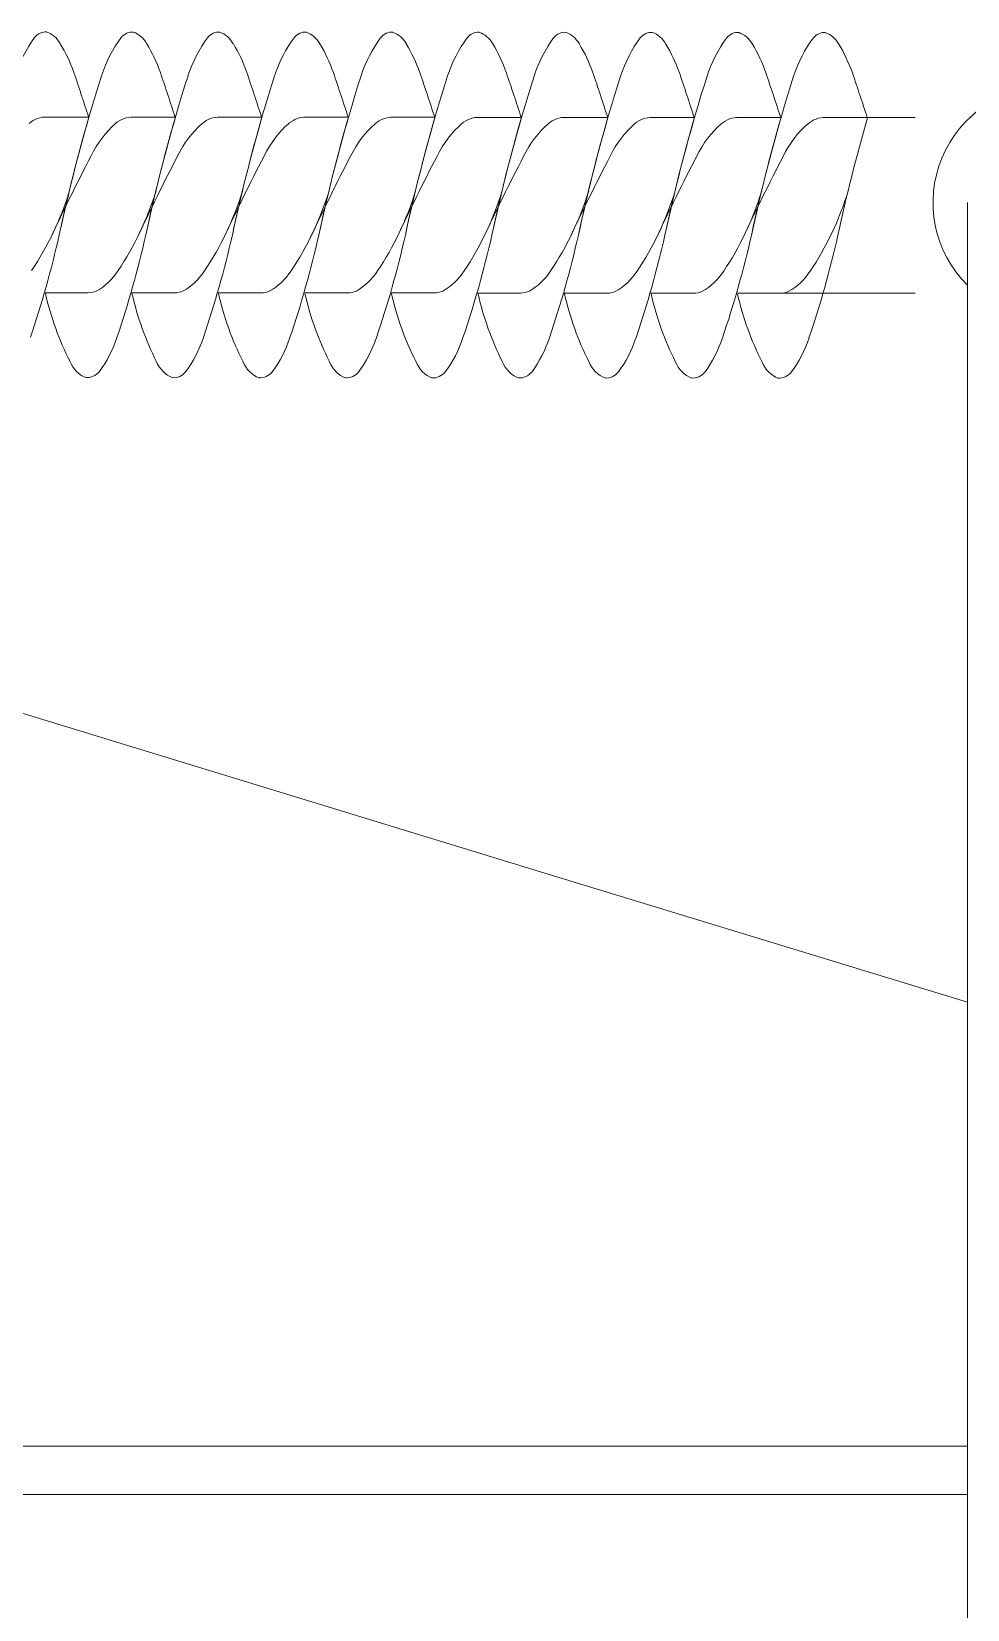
# Model space of a CAD drawing. Extents: x -2884 to -859, y 3232 to 5149.
# Drawn here: x -1698.7 to -1679.34, y 4913.5 to 4946.16 of the extents above; entities that cross this region are included whole.
import ezdxf

# ---------------------------------------------------------------- set-up
doc = ezdxf.new("R2010")
doc.units = 0
doc.header["$MEASUREMENT"] = 0
for name, color, linetype, lineweight in [('Compressori e classific', 231, 'CONTINUOUS', 15), ('Ringhiera in primo piano', 96, 'CONTINUOUS', 15), ('Tubazioni', 130, 'CONTINUOUS', 15)]:
    doc.layers.add(name, color=color, linetype=linetype, lineweight=lineweight)

msp = doc.modelspace()

# ---------------------------------------------------------------- linework, layer by layer
at = {"layer": 'Compressori e classific'}
for p, q in [((-1697.521, 4944.391), (-1698.423, 4944.392)), ((-1695.731, 4944.39), (-1696.634, 4944.39)), ((-1693.942, 4944.388), (-1694.844, 4944.389)), ((-1692.153, 4944.387), (-1693.055, 4944.388)), ((-1690.363, 4944.386), (-1691.266, 4944.387)), ((-1688.574, 4944.385), (-1689.477, 4944.385)), ((-1686.785, 4944.383), (-1687.687, 4944.384)), ((-1684.995, 4944.382), (-1685.898, 4944.383)), ((-1683.206, 4944.381), (-1684.109, 4944.382)), ((-1680.422, 4944.379), (-1682.319, 4944.38)), ((-1697.531, 4940.755), (-1698.418, 4940.756)), ((-1695.742, 4940.754), (-1696.628, 4940.754)), ((-1693.952, 4940.753), (-1694.839, 4940.753)), ((-1692.163, 4940.751), (-1693.05, 4940.752)), ((-1690.374, 4940.75), (-1691.26, 4940.751)), ((-1688.584, 4940.749), (-1689.471, 4940.749)), ((-1686.795, 4940.748), (-1687.682, 4940.748)), ((-1685.006, 4940.746), (-1685.893, 4940.747)), ((-1680.425, 4940.743), (-1684.103, 4940.746)), ((-1716.495, 4937.43), (-1688.083, 4928.744)), ((-1688.083, 4928.744), (-1679.344, 4926.072))]:
    msp.add_line(p, q, dxfattribs=at)
for centre, major_axis, start_param, end_param in [((-1697.188, 4944.138), (0.002, 2.712), 0.795567, 1.149492), ((-1698.41, 4945.694), (0, 0.46), -0.069494, 0.728399), ((-1698.496, 4945.509), (0, 0.657), -0.913257, -0.232513), ((-1699.879, 4944.012), (0.002, 3.031), -1.125882, -0.893509), ((-1695.399, 4944.137), (0.002, 2.712), 0.795567, 1.149492), ((-1696.621, 4945.692), (0, 0.46), -0.069494, 0.728399), ((-1696.707, 4945.508), (0, 0.657), -0.913257, -0.232513), ((-1698.09, 4944.011), (0.002, 3.031), -1.125882, -0.893509), ((-1693.61, 4944.135), (0.002, 2.712), 0.795567, 1.149492), ((-1694.832, 4945.691), (0, 0.46), -0.069494, 0.728399), ((-1694.918, 4945.507), (0, 0.657), -0.913257, -0.232513), ((-1696.3, 4944.01), (0.002, 3.031), -1.125882, -0.893509), ((-1691.82, 4944.134), (0.002, 2.712), 0.795567, 1.149492), ((-1693.042, 4945.69), (0, 0.46), -0.069494, 0.728399), ((-1693.128, 4945.506), (0, 0.657), -0.913257, -0.232513), ((-1694.511, 4944.009), (0.002, 3.031), -1.125882, -0.893509), ((-1690.031, 4944.133), (0.002, 2.712), 0.795567, 1.149492), ((-1691.253, 4945.689), (0, 0.46), -0.069494, 0.728399), ((-1691.339, 4945.504), (0, 0.657), -0.913257, -0.232513), ((-1692.722, 4944.007), (0.002, 3.031), -1.125882, -0.893509), ((-1688.242, 4944.132), (0.002, 2.712), 0.795567, 1.149492), ((-1689.464, 4945.687), (0, 0.46), -0.069494, 0.728399), ((-1689.55, 4945.503), (0, 0.657), -0.913257, -0.232513), ((-1690.932, 4944.006), (0.002, 3.031), -1.125882, -0.893509), ((-1686.452, 4944.13), (0.002, 2.712), 0.795567, 1.149492), ((-1687.674, 4945.686), (0, 0.46), -0.069494, 0.728399), ((-1687.76, 4945.502), (0, 0.657), -0.913257, -0.232513), ((-1684.663, 4944.129), (0.002, 2.712), 0.795567, 1.149492), ((-1685.885, 4945.685), (0, 0.46), -0.069494, 0.728399), ((-1685.971, 4945.501), (0, 0.657), -0.913257, -0.232513), ((-1682.874, 4944.128), (0.002, 2.712), 0.795567, 1.149492), ((-1684.096, 4945.684), (0, 0.46), -0.069494, 0.728399), ((-1684.182, 4945.499), (0, 0.657), -0.913257, -0.232513), ((-1681.084, 4944.127), (0.002, 2.712), 0.795567, 1.149492), ((-1682.306, 4945.682), (0, 0.46), -0.069494, 0.728399), ((-1682.392, 4945.498), (0, 0.657), -0.913257, -0.232513), ((-1689.143, 4944.005), (0.002, 3.031), -1.125882, -0.893509), ((-1687.354, 4944.004), (0.002, 3.031), -1.125882, -0.893509), ((-1685.564, 4944.002), (0.002, 3.031), -1.125882, -0.893509), ((-1683.775, 4944.001), (0.002, 3.031), -1.125882, -0.893509), ((-1743.8, 4917.71), (0.047, 67.218), -7.44528, -7.430249), ((-1742.011, 4917.709), (0.047, 67.218), -7.44528, -7.430249), ((-1740.222, 4917.707), (0.047, 67.218), -7.44528, -7.430249), ((-1738.432, 4917.706), (0.047, 67.218), -7.44528, -7.430249), ((-1736.643, 4917.705), (0.047, 67.218), -7.44528, -7.430249), ((-1734.854, 4917.703), (0.047, 67.218), -7.44528, -7.430249), ((-1733.064, 4917.702), (0.047, 67.218), -7.44528, -7.430249), ((-1731.275, 4917.701), (0.047, 67.218), -7.44528, -7.430249), ((-1729.486, 4917.7), (0.047, 67.218), -7.44528, -7.430249), ((-1727.696, 4917.698), (0.047, 67.218), -7.44528, -7.430249), ((-1677.581, 4934.144), (0.02, 28.488), 1.170957, 1.293676), ((-1675.792, 4934.142), (0.02, 28.488), 1.170957, 1.293676), ((-1674.002, 4934.141), (0.02, 28.488), 1.170957, 1.293676), ((-1672.213, 4934.14), (0.02, 28.488), 1.170957, 1.293676), ((-1670.424, 4934.139), (0.02, 28.488), 1.170957, 1.293676), ((-1668.634, 4934.137), (0.02, 28.488), 1.170957, 1.293676), ((-1666.845, 4934.136), (0.02, 28.488), 1.170957, 1.293676), ((-1665.056, 4934.135), (0.02, 28.488), 1.170957, 1.293676), ((-1663.266, 4934.134), (0.02, 28.488), 1.170957, 1.293676), ((-1698.409, 4943.541), (0.001, 0.851), -0.03344, 0.569371), ((-1677.581, 4934.144), (0.02, 28.488), 1.203435, 1.293676), ((-1677.581, 4934.144), (0.02, 28.488), 1.203435, 1.293676), ((-1677.581, 4934.144), (0.02, 28.488), 1.203435, 1.293676), ((-1677.581, 4934.144), (0.02, 28.488), 1.203435, 1.293676), ((-1677.581, 4934.144), (0.02, 28.488), 1.203435, 1.293676), ((-1677.581, 4934.144), (0.02, 28.488), 1.203435, 1.293676), ((-1677.581, 4934.144), (0.02, 28.488), 1.203435, 1.293676), ((-1677.581, 4934.144), (0.02, 28.488), 1.203435, 1.293676), ((-1677.581, 4934.144), (0.02, 28.488), 1.203435, 1.293676), ((-1677.581, 4934.144), (0.02, 28.488), 1.203435, 1.293676), ((-1677.581, 4934.144), (0.02, 28.488), 1.203435, 1.293676), ((-1677.581, 4934.144), (0.02, 28.488), 1.203435, 1.293676), ((-1677.581, 4934.144), (0.02, 28.488), 1.203435, 1.293676), ((-1677.581, 4934.144), (0.02, 28.488), 1.203435, 1.293676), ((-1677.581, 4934.144), (0.02, 28.488), 1.203435, 1.293676), ((-1677.581, 4934.144), (0.02, 28.488), 1.203435, 1.293676), ((-1677.581, 4934.144), (0.02, 28.488), 1.203435, 1.293676), ((-1677.581, 4934.144), (0.02, 28.488), 1.203435, 1.293676), ((-1677.581, 4934.144), (0.02, 28.488), 1.203435, 1.293676), ((-1677.581, 4934.144), (0.02, 28.488), 1.203435, 1.293676), ((-1677.581, 4934.144), (0.02, 28.488), 1.203435, 1.293676), ((-1677.581, 4934.144), (0.02, 28.488), 1.203435, 1.293676), ((-1677.581, 4934.144), (0.02, 28.488), 1.203435, 1.293676), ((-1677.581, 4934.144), (0.02, 28.488), 1.203435, 1.293676), ((-1677.581, 4934.144), (0.02, 28.488), 1.203435, 1.293676), ((-1677.581, 4934.144), (0.02, 28.488), 1.203435, 1.293676), ((-1677.581, 4934.144), (0.02, 28.488), 1.203435, 1.293676), ((-1677.581, 4934.144), (0.02, 28.488), 1.203435, 1.293676), ((-1677.581, 4934.144), (0.02, 28.488), 1.203435, 1.293676), ((-1677.581, 4934.144), (0.02, 28.488), 1.203435, 1.293676), ((-1696.62, 4943.54), (0.001, 0.851), -0.03344, 0.569371), ((-1675.792, 4934.142), (0.02, 28.488), 1.203435, 1.293676), ((-1675.792, 4934.142), (0.02, 28.488), 1.203435, 1.293676), ((-1675.792, 4934.142), (0.02, 28.488), 1.203435, 1.293676), ((-1675.792, 4934.142), (0.02, 28.488), 1.203435, 1.293676), ((-1675.792, 4934.142), (0.02, 28.488), 1.203435, 1.293676), ((-1675.792, 4934.142), (0.02, 28.488), 1.203435, 1.293676), ((-1675.792, 4934.142), (0.02, 28.488), 1.203435, 1.293676), ((-1675.792, 4934.142), (0.02, 28.488), 1.203435, 1.293676), ((-1675.792, 4934.142), (0.02, 28.488), 1.203435, 1.293676), ((-1675.792, 4934.142), (0.02, 28.488), 1.203435, 1.293676), ((-1675.792, 4934.142), (0.02, 28.488), 1.203435, 1.293676), ((-1675.792, 4934.142), (0.02, 28.488), 1.203435, 1.293676), ((-1675.792, 4934.142), (0.02, 28.488), 1.203435, 1.293676), ((-1675.792, 4934.142), (0.02, 28.488), 1.203435, 1.293676), ((-1675.792, 4934.142), (0.02, 28.488), 1.203435, 1.293676), ((-1675.792, 4934.142), (0.02, 28.488), 1.203435, 1.293676), ((-1675.792, 4934.142), (0.02, 28.488), 1.203435, 1.293676), ((-1675.792, 4934.142), (0.02, 28.488), 1.203435, 1.293676), ((-1675.792, 4934.142), (0.02, 28.488), 1.203435, 1.293676), ((-1675.792, 4934.142), (0.02, 28.488), 1.203435, 1.293676), ((-1675.792, 4934.142), (0.02, 28.488), 1.203435, 1.293676), ((-1675.792, 4934.142), (0.02, 28.488), 1.203435, 1.293676), ((-1675.792, 4934.142), (0.02, 28.488), 1.203435, 1.293676), ((-1675.792, 4934.142), (0.02, 28.488), 1.203435, 1.293676), ((-1675.792, 4934.142), (0.02, 28.488), 1.203435, 1.293676), ((-1675.792, 4934.142), (0.02, 28.488), 1.203435, 1.293676), ((-1675.792, 4934.142), (0.02, 28.488), 1.203435, 1.293676), ((-1675.792, 4934.142), (0.02, 28.488), 1.203435, 1.293676), ((-1675.792, 4934.142), (0.02, 28.488), 1.203435, 1.293676), ((-1675.792, 4934.142), (0.02, 28.488), 1.203435, 1.293676), ((-1675.792, 4934.142), (0.02, 28.488), 1.203435, 1.293676), ((-1694.831, 4943.539), (0.001, 0.851), -0.03344, 0.569371), ((-1674.002, 4934.141), (0.02, 28.488), 1.203435, 1.293676), ((-1674.002, 4934.141), (0.02, 28.488), 1.203435, 1.293676), ((-1674.002, 4934.141), (0.02, 28.488), 1.203435, 1.293676), ((-1674.002, 4934.141), (0.02, 28.488), 1.203435, 1.293676), ((-1674.002, 4934.141), (0.02, 28.488), 1.203435, 1.293676), ((-1674.002, 4934.141), (0.02, 28.488), 1.203435, 1.293676), ((-1674.002, 4934.141), (0.02, 28.488), 1.203435, 1.293676), ((-1674.002, 4934.141), (0.02, 28.488), 1.203435, 1.293676), ((-1674.002, 4934.141), (0.02, 28.488), 1.203435, 1.293676), ((-1674.002, 4934.141), (0.02, 28.488), 1.203435, 1.293676), ((-1674.002, 4934.141), (0.02, 28.488), 1.203435, 1.293676), ((-1674.002, 4934.141), (0.02, 28.488), 1.203435, 1.293676), ((-1674.002, 4934.141), (0.02, 28.488), 1.203435, 1.293676), ((-1674.002, 4934.141), (0.02, 28.488), 1.203435, 1.293676), ((-1674.002, 4934.141), (0.02, 28.488), 1.203435, 1.293676), ((-1674.002, 4934.141), (0.02, 28.488), 1.203435, 1.293676), ((-1674.002, 4934.141), (0.02, 28.488), 1.203435, 1.293676), ((-1674.002, 4934.141), (0.02, 28.488), 1.203435, 1.293676), ((-1674.002, 4934.141), (0.02, 28.488), 1.203435, 1.293676), ((-1674.002, 4934.141), (0.02, 28.488), 1.203435, 1.293676), ((-1674.002, 4934.141), (0.02, 28.488), 1.203435, 1.293676), ((-1674.002, 4934.141), (0.02, 28.488), 1.203435, 1.293676), ((-1674.002, 4934.141), (0.02, 28.488), 1.203435, 1.293676), ((-1674.002, 4934.141), (0.02, 28.488), 1.203435, 1.293676), ((-1674.002, 4934.141), (0.02, 28.488), 1.203435, 1.293676), ((-1674.002, 4934.141), (0.02, 28.488), 1.203435, 1.293676), ((-1674.002, 4934.141), (0.02, 28.488), 1.203435, 1.293676), ((-1674.002, 4934.141), (0.02, 28.488), 1.203435, 1.293676), ((-1674.002, 4934.141), (0.02, 28.488), 1.203435, 1.293676), ((-1674.002, 4934.141), (0.02, 28.488), 1.203435, 1.293676), ((-1674.002, 4934.141), (0.02, 28.488), 1.203435, 1.293676), ((-1674.002, 4934.141), (0.02, 28.488), 1.203435, 1.293676), ((-1693.041, 4943.538), (0.001, 0.851), -0.03344, 0.569371), ((-1672.213, 4934.14), (0.02, 28.488), 1.203435, 1.293676), ((-1672.213, 4934.14), (0.02, 28.488), 1.203435, 1.293676), ((-1672.213, 4934.14), (0.02, 28.488), 1.203435, 1.293676), ((-1672.213, 4934.14), (0.02, 28.488), 1.203435, 1.293676), ((-1672.213, 4934.14), (0.02, 28.488), 1.203435, 1.293676), ((-1672.213, 4934.14), (0.02, 28.488), 1.203435, 1.293676), ((-1672.213, 4934.14), (0.02, 28.488), 1.203435, 1.293676), ((-1672.213, 4934.14), (0.02, 28.488), 1.203435, 1.293676), ((-1672.213, 4934.14), (0.02, 28.488), 1.203435, 1.293676), ((-1672.213, 4934.14), (0.02, 28.488), 1.203435, 1.293676), ((-1672.213, 4934.14), (0.02, 28.488), 1.203435, 1.293676), ((-1672.213, 4934.14), (0.02, 28.488), 1.203435, 1.293676), ((-1672.213, 4934.14), (0.02, 28.488), 1.203435, 1.293676), ((-1672.213, 4934.14), (0.02, 28.488), 1.203435, 1.293676), ((-1672.213, 4934.14), (0.02, 28.488), 1.203435, 1.293676), ((-1672.213, 4934.14), (0.02, 28.488), 1.203435, 1.293676), ((-1672.213, 4934.14), (0.02, 28.488), 1.203435, 1.293676), ((-1672.213, 4934.14), (0.02, 28.488), 1.203435, 1.293676), ((-1672.213, 4934.14), (0.02, 28.488), 1.203435, 1.293676), ((-1672.213, 4934.14), (0.02, 28.488), 1.203435, 1.293676), ((-1672.213, 4934.14), (0.02, 28.488), 1.203435, 1.293676), ((-1672.213, 4934.14), (0.02, 28.488), 1.203435, 1.293676), ((-1672.213, 4934.14), (0.02, 28.488), 1.203435, 1.293676), ((-1672.213, 4934.14), (0.02, 28.488), 1.203435, 1.293676), ((-1672.213, 4934.14), (0.02, 28.488), 1.203435, 1.293676), ((-1672.213, 4934.14), (0.02, 28.488), 1.203435, 1.293676), ((-1672.213, 4934.14), (0.02, 28.488), 1.203435, 1.293676), ((-1672.213, 4934.14), (0.02, 28.488), 1.203435, 1.293676), ((-1672.213, 4934.14), (0.02, 28.488), 1.203435, 1.293676), ((-1672.213, 4934.14), (0.02, 28.488), 1.203435, 1.293676), ((-1672.213, 4934.14), (0.02, 28.488), 1.203435, 1.293676), ((-1672.213, 4934.14), (0.02, 28.488), 1.203435, 1.293676), ((-1672.213, 4934.14), (0.02, 28.488), 1.203435, 1.293676), ((-1691.252, 4943.536), (0.001, 0.851), -0.03344, 0.569371), ((-1670.424, 4934.139), (0.02, 28.488), 1.203435, 1.293676), ((-1670.424, 4934.139), (0.02, 28.488), 1.203435, 1.293676), ((-1670.424, 4934.139), (0.02, 28.488), 1.203435, 1.293676), ((-1670.424, 4934.139), (0.02, 28.488), 1.203435, 1.293676), ((-1670.424, 4934.139), (0.02, 28.488), 1.203435, 1.293676), ((-1670.424, 4934.139), (0.02, 28.488), 1.203435, 1.293676), ((-1670.424, 4934.139), (0.02, 28.488), 1.203435, 1.293676), ((-1670.424, 4934.139), (0.02, 28.488), 1.203435, 1.293676), ((-1670.424, 4934.139), (0.02, 28.488), 1.203435, 1.293676), ((-1670.424, 4934.139), (0.02, 28.488), 1.203435, 1.293676), ((-1670.424, 4934.139), (0.02, 28.488), 1.203435, 1.293676), ((-1670.424, 4934.139), (0.02, 28.488), 1.203435, 1.293676), ((-1670.424, 4934.139), (0.02, 28.488), 1.203435, 1.293676), ((-1670.424, 4934.139), (0.02, 28.488), 1.203435, 1.293676), ((-1670.424, 4934.139), (0.02, 28.488), 1.203435, 1.293676), ((-1670.424, 4934.139), (0.02, 28.488), 1.203435, 1.293676), ((-1670.424, 4934.139), (0.02, 28.488), 1.203435, 1.293676), ((-1670.424, 4934.139), (0.02, 28.488), 1.203435, 1.293676), ((-1670.424, 4934.139), (0.02, 28.488), 1.203435, 1.293676), ((-1670.424, 4934.139), (0.02, 28.488), 1.203435, 1.293676), ((-1670.424, 4934.139), (0.02, 28.488), 1.203435, 1.293676), ((-1670.424, 4934.139), (0.02, 28.488), 1.203435, 1.293676), ((-1670.424, 4934.139), (0.02, 28.488), 1.203435, 1.293676), ((-1670.424, 4934.139), (0.02, 28.488), 1.203435, 1.293676), ((-1670.424, 4934.139), (0.02, 28.488), 1.203435, 1.293676), ((-1670.424, 4934.139), (0.02, 28.488), 1.203435, 1.293676), ((-1670.424, 4934.139), (0.02, 28.488), 1.203435, 1.293676), ((-1670.424, 4934.139), (0.02, 28.488), 1.203435, 1.293676), ((-1670.424, 4934.139), (0.02, 28.488), 1.203435, 1.293676), ((-1670.424, 4934.139), (0.02, 28.488), 1.203435, 1.293676), ((-1670.424, 4934.139), (0.02, 28.488), 1.203435, 1.293676), ((-1670.424, 4934.139), (0.02, 28.488), 1.203435, 1.293676), ((-1670.424, 4934.139), (0.02, 28.488), 1.203435, 1.293676), ((-1670.424, 4934.139), (0.02, 28.488), 1.203435, 1.293676), ((-1689.463, 4943.535), (0.001, 0.851), -0.03344, 0.569371), ((-1668.634, 4934.137), (0.02, 28.488), 1.203435, 1.293676), ((-1668.634, 4934.137), (0.02, 28.488), 1.203435, 1.293676), ((-1668.634, 4934.137), (0.02, 28.488), 1.203435, 1.293676), ((-1668.634, 4934.137), (0.02, 28.488), 1.203435, 1.293676), ((-1668.634, 4934.137), (0.02, 28.488), 1.203435, 1.293676), ((-1668.634, 4934.137), (0.02, 28.488), 1.203435, 1.293676), ((-1668.634, 4934.137), (0.02, 28.488), 1.203435, 1.293676), ((-1668.634, 4934.137), (0.02, 28.488), 1.203435, 1.293676), ((-1668.634, 4934.137), (0.02, 28.488), 1.203435, 1.293676), ((-1668.634, 4934.137), (0.02, 28.488), 1.203435, 1.293676), ((-1668.634, 4934.137), (0.02, 28.488), 1.203435, 1.293676), ((-1668.634, 4934.137), (0.02, 28.488), 1.203435, 1.293676), ((-1668.634, 4934.137), (0.02, 28.488), 1.203435, 1.293676), ((-1668.634, 4934.137), (0.02, 28.488), 1.203435, 1.293676), ((-1668.634, 4934.137), (0.02, 28.488), 1.203435, 1.293676), ((-1668.634, 4934.137), (0.02, 28.488), 1.203435, 1.293676), ((-1668.634, 4934.137), (0.02, 28.488), 1.203435, 1.293676), ((-1668.634, 4934.137), (0.02, 28.488), 1.203435, 1.293676), ((-1668.634, 4934.137), (0.02, 28.488), 1.203435, 1.293676), ((-1668.634, 4934.137), (0.02, 28.488), 1.203435, 1.293676), ((-1668.634, 4934.137), (0.02, 28.488), 1.203435, 1.293676), ((-1668.634, 4934.137), (0.02, 28.488), 1.203435, 1.293676), ((-1668.634, 4934.137), (0.02, 28.488), 1.203435, 1.293676), ((-1668.634, 4934.137), (0.02, 28.488), 1.203435, 1.293676), ((-1668.634, 4934.137), (0.02, 28.488), 1.203435, 1.293676), ((-1668.634, 4934.137), (0.02, 28.488), 1.203435, 1.293676), ((-1668.634, 4934.137), (0.02, 28.488), 1.203435, 1.293676), ((-1668.634, 4934.137), (0.02, 28.488), 1.203435, 1.293676), ((-1668.634, 4934.137), (0.02, 28.488), 1.203435, 1.293676), ((-1668.634, 4934.137), (0.02, 28.488), 1.203435, 1.293676), ((-1668.634, 4934.137), (0.02, 28.488), 1.203435, 1.293676), ((-1668.634, 4934.137), (0.02, 28.488), 1.203435, 1.293676), ((-1668.634, 4934.137), (0.02, 28.488), 1.203435, 1.293676), ((-1668.634, 4934.137), (0.02, 28.488), 1.203435, 1.293676), ((-1668.634, 4934.137), (0.02, 28.488), 1.203435, 1.293676), ((-1687.673, 4943.534), (0.001, 0.851), -0.03344, 0.569371), ((-1666.845, 4934.136), (0.02, 28.488), 1.203435, 1.293676), ((-1666.845, 4934.136), (0.02, 28.488), 1.203435, 1.293676), ((-1666.845, 4934.136), (0.02, 28.488), 1.203435, 1.293676), ((-1666.845, 4934.136), (0.02, 28.488), 1.203435, 1.293676), ((-1666.845, 4934.136), (0.02, 28.488), 1.203435, 1.293676), ((-1666.845, 4934.136), (0.02, 28.488), 1.203435, 1.293676), ((-1666.845, 4934.136), (0.02, 28.488), 1.203435, 1.293676), ((-1666.845, 4934.136), (0.02, 28.488), 1.203435, 1.293676), ((-1666.845, 4934.136), (0.02, 28.488), 1.203435, 1.293676), ((-1666.845, 4934.136), (0.02, 28.488), 1.203435, 1.293676), ((-1666.845, 4934.136), (0.02, 28.488), 1.203435, 1.293676), ((-1666.845, 4934.136), (0.02, 28.488), 1.203435, 1.293676), ((-1666.845, 4934.136), (0.02, 28.488), 1.203435, 1.293676), ((-1666.845, 4934.136), (0.02, 28.488), 1.203435, 1.293676), ((-1666.845, 4934.136), (0.02, 28.488), 1.203435, 1.293676), ((-1666.845, 4934.136), (0.02, 28.488), 1.203435, 1.293676), ((-1666.845, 4934.136), (0.02, 28.488), 1.203435, 1.293676), ((-1666.845, 4934.136), (0.02, 28.488), 1.203435, 1.293676), ((-1666.845, 4934.136), (0.02, 28.488), 1.203435, 1.293676), ((-1666.845, 4934.136), (0.02, 28.488), 1.203435, 1.293676), ((-1666.845, 4934.136), (0.02, 28.488), 1.203435, 1.293676), ((-1666.845, 4934.136), (0.02, 28.488), 1.203435, 1.293676), ((-1666.845, 4934.136), (0.02, 28.488), 1.203435, 1.293676), ((-1666.845, 4934.136), (0.02, 28.488), 1.203435, 1.293676), ((-1666.845, 4934.136), (0.02, 28.488), 1.203435, 1.293676), ((-1666.845, 4934.136), (0.02, 28.488), 1.203435, 1.293676), ((-1666.845, 4934.136), (0.02, 28.488), 1.203435, 1.293676), ((-1666.845, 4934.136), (0.02, 28.488), 1.203435, 1.293676), ((-1666.845, 4934.136), (0.02, 28.488), 1.203435, 1.293676), ((-1666.845, 4934.136), (0.02, 28.488), 1.203435, 1.293676), ((-1666.845, 4934.136), (0.02, 28.488), 1.203435, 1.293676), ((-1666.845, 4934.136), (0.02, 28.488), 1.203435, 1.293676), ((-1666.845, 4934.136), (0.02, 28.488), 1.203435, 1.293676), ((-1666.845, 4934.136), (0.02, 28.488), 1.203435, 1.293676), ((-1666.845, 4934.136), (0.02, 28.488), 1.203435, 1.293676), ((-1666.845, 4934.136), (0.02, 28.488), 1.203435, 1.293676), ((-1685.884, 4943.533), (0.001, 0.851), -0.03344, 0.569371), ((-1665.056, 4934.135), (0.02, 28.488), 1.203435, 1.293676), ((-1665.056, 4934.135), (0.02, 28.488), 1.203435, 1.293676), ((-1665.056, 4934.135), (0.02, 28.488), 1.203435, 1.293676), ((-1665.056, 4934.135), (0.02, 28.488), 1.203435, 1.293676), ((-1665.056, 4934.135), (0.02, 28.488), 1.203435, 1.293676), ((-1665.056, 4934.135), (0.02, 28.488), 1.203435, 1.293676), ((-1665.056, 4934.135), (0.02, 28.488), 1.203435, 1.293676), ((-1665.056, 4934.135), (0.02, 28.488), 1.203435, 1.293676), ((-1665.056, 4934.135), (0.02, 28.488), 1.203435, 1.293676), ((-1665.056, 4934.135), (0.02, 28.488), 1.203435, 1.293676), ((-1665.056, 4934.135), (0.02, 28.488), 1.203435, 1.293676), ((-1665.056, 4934.135), (0.02, 28.488), 1.203435, 1.293676), ((-1665.056, 4934.135), (0.02, 28.488), 1.203435, 1.293676), ((-1665.056, 4934.135), (0.02, 28.488), 1.203435, 1.293676), ((-1665.056, 4934.135), (0.02, 28.488), 1.203435, 1.293676), ((-1665.056, 4934.135), (0.02, 28.488), 1.203435, 1.293676), ((-1665.056, 4934.135), (0.02, 28.488), 1.203435, 1.293676), ((-1665.056, 4934.135), (0.02, 28.488), 1.203435, 1.293676), ((-1665.056, 4934.135), (0.02, 28.488), 1.203435, 1.293676), ((-1665.056, 4934.135), (0.02, 28.488), 1.203435, 1.293676), ((-1665.056, 4934.135), (0.02, 28.488), 1.203435, 1.293676), ((-1665.056, 4934.135), (0.02, 28.488), 1.203435, 1.293676), ((-1665.056, 4934.135), (0.02, 28.488), 1.203435, 1.293676), ((-1665.056, 4934.135), (0.02, 28.488), 1.203435, 1.293676), ((-1665.056, 4934.135), (0.02, 28.488), 1.203435, 1.293676), ((-1665.056, 4934.135), (0.02, 28.488), 1.203435, 1.293676), ((-1665.056, 4934.135), (0.02, 28.488), 1.203435, 1.293676), ((-1665.056, 4934.135), (0.02, 28.488), 1.203435, 1.293676), ((-1665.056, 4934.135), (0.02, 28.488), 1.203435, 1.293676), ((-1665.056, 4934.135), (0.02, 28.488), 1.203435, 1.293676), ((-1665.056, 4934.135), (0.02, 28.488), 1.203435, 1.293676), ((-1665.056, 4934.135), (0.02, 28.488), 1.203435, 1.293676), ((-1665.056, 4934.135), (0.02, 28.488), 1.203435, 1.293676), ((-1665.056, 4934.135), (0.02, 28.488), 1.203435, 1.293676), ((-1665.056, 4934.135), (0.02, 28.488), 1.203435, 1.293676), ((-1665.056, 4934.135), (0.02, 28.488), 1.203435, 1.293676), ((-1665.056, 4934.135), (0.02, 28.488), 1.203435, 1.293676), ((-1684.095, 4943.531), (0.001, 0.851), -0.03344, 0.569371), ((-1663.266, 4934.134), (0.02, 28.488), 1.203435, 1.293676), ((-1663.266, 4934.134), (0.02, 28.488), 1.203435, 1.293676), ((-1663.266, 4934.134), (0.02, 28.488), 1.203435, 1.293676), ((-1663.266, 4934.134), (0.02, 28.488), 1.203435, 1.293676), ((-1663.266, 4934.134), (0.02, 28.488), 1.203435, 1.293676), ((-1663.266, 4934.134), (0.02, 28.488), 1.203435, 1.293676), ((-1663.266, 4934.134), (0.02, 28.488), 1.203435, 1.293676), ((-1663.266, 4934.134), (0.02, 28.488), 1.203435, 1.293676), ((-1663.266, 4934.134), (0.02, 28.488), 1.203435, 1.293676), ((-1663.266, 4934.134), (0.02, 28.488), 1.203435, 1.293676), ((-1663.266, 4934.134), (0.02, 28.488), 1.203435, 1.293676), ((-1663.266, 4934.134), (0.02, 28.488), 1.203435, 1.293676), ((-1663.266, 4934.134), (0.02, 28.488), 1.203435, 1.293676), ((-1663.266, 4934.134), (0.02, 28.488), 1.203435, 1.293676), ((-1663.266, 4934.134), (0.02, 28.488), 1.203435, 1.293676), ((-1663.266, 4934.134), (0.02, 28.488), 1.203435, 1.293676), ((-1663.266, 4934.134), (0.02, 28.488), 1.203435, 1.293676), ((-1663.266, 4934.134), (0.02, 28.488), 1.203435, 1.293676), ((-1663.266, 4934.134), (0.02, 28.488), 1.203435, 1.293676), ((-1663.266, 4934.134), (0.02, 28.488), 1.203435, 1.293676), ((-1663.266, 4934.134), (0.02, 28.488), 1.203435, 1.293676), ((-1663.266, 4934.134), (0.02, 28.488), 1.203435, 1.293676), ((-1663.266, 4934.134), (0.02, 28.488), 1.203435, 1.293676), ((-1663.266, 4934.134), (0.02, 28.488), 1.203435, 1.293676), ((-1663.266, 4934.134), (0.02, 28.488), 1.203435, 1.293676), ((-1663.266, 4934.134), (0.02, 28.488), 1.203435, 1.293676), ((-1663.266, 4934.134), (0.02, 28.488), 1.203435, 1.293676), ((-1663.266, 4934.134), (0.02, 28.488), 1.203435, 1.293676), ((-1663.266, 4934.134), (0.02, 28.488), 1.203435, 1.293676), ((-1663.266, 4934.134), (0.02, 28.488), 1.203435, 1.293676), ((-1663.266, 4934.134), (0.02, 28.488), 1.203435, 1.293676), ((-1663.266, 4934.134), (0.02, 28.488), 1.203435, 1.293676), ((-1663.266, 4934.134), (0.02, 28.488), 1.203435, 1.293676), ((-1663.266, 4934.134), (0.02, 28.488), 1.203435, 1.293676), ((-1663.266, 4934.134), (0.02, 28.488), 1.203435, 1.293676), ((-1663.266, 4934.134), (0.02, 28.488), 1.203435, 1.293676), ((-1663.266, 4934.134), (0.02, 28.488), 1.203435, 1.293676), ((-1663.266, 4934.134), (0.02, 28.488), 1.203435, 1.293676), ((-1682.305, 4943.53), (0.001, 0.851), -0.03344, 0.569371), ((-1661.477, 4934.132), (0.02, 28.488), 1.203435, 1.293676), ((-1696.007, 4942.295), (0.002, 2.34), 0.577044, 0.986541), ((-1694.218, 4942.294), (0.002, 2.34), 0.577044, 0.986541), ((-1692.429, 4942.292), (0.002, 2.34), 0.577044, 0.986541), ((-1690.639, 4942.291), (0.002, 2.34), 0.577044, 0.986541), ((-1688.85, 4942.29), (0.002, 2.34), 0.577044, 0.986541), ((-1687.061, 4942.289), (0.002, 2.34), 0.577044, 0.986541), ((-1685.271, 4942.287), (0.002, 2.34), 0.577044, 0.986541), ((-1683.482, 4942.286), (0.002, 2.34), 0.577044, 0.986541), ((-1681.693, 4942.285), (0.002, 2.34), 0.577044, 0.986541), ((-1671.953, 4920.018), (0.029, 41.397), 0.965622, 1.014559), ((-1670.163, 4920.016), (0.029, 41.397), 0.965622, 1.014559), ((-1668.374, 4920.015), (0.029, 41.397), 0.965622, 1.014559), ((-1666.585, 4920.014), (0.029, 41.397), 0.965622, 1.014559), ((-1664.795, 4920.013), (0.029, 41.397), 0.965622, 1.014559), ((-1663.006, 4920.011), (0.029, 41.397), 0.965622, 1.014559), ((-1661.217, 4920.01), (0.029, 41.397), 0.965622, 1.014559), ((-1659.427, 4920.009), (0.029, 41.397), 0.965622, 1.014559), ((-1657.638, 4920.008), (0.029, 41.397), 0.965622, 1.014559)]:
    msp.add_ellipse(centre, major_axis=major_axis, ratio=0.75, start_param=start_param, end_param=end_param, dxfattribs=at)
at = {"layer": 'Compressori e classific', "extrusion": (0, 0, -1)}
for centre, major_axis, start_param, end_param in [((-1701.959, 4945.124), (-0.004, -5.847), -1.17568, -0.838691), ((-1700.17, 4945.123), (-0.004, -5.847), -1.17568, -0.838691), ((-1698.38, 4945.122), (-0.004, -5.847), -1.17568, -0.838691), ((-1696.591, 4945.12), (-0.004, -5.847), -1.17568, -0.838691), ((-1694.802, 4945.119), (-0.004, -5.847), -1.17568, -0.838691), ((-1693.012, 4945.118), (-0.004, -5.847), -1.17568, -0.838691), ((-1691.223, 4945.117), (-0.004, -5.847), -1.17568, -0.838691), ((-1689.434, 4945.115), (-0.004, -5.847), -1.17568, -0.838691), ((-1687.644, 4945.114), (-0.004, -5.847), -1.17568, -0.838691), ((-1685.855, 4945.113), (-0.004, -5.847), -1.17568, -0.838691), ((-1710.665, 4947.024), (-0.012, -17.472), -1.27676, -1.147074), ((-1708.875, 4947.023), (-0.012, -17.472), -1.27676, -1.147074), ((-1707.086, 4947.022), (-0.012, -17.472), -1.27676, -1.147074), ((-1705.297, 4947.021), (-0.012, -17.472), -1.27676, -1.147074), ((-1703.507, 4947.019), (-0.012, -17.472), -1.27676, -1.147074), ((-1701.718, 4947.018), (-0.012, -17.472), -1.27676, -1.147074), ((-1699.929, 4947.017), (-0.012, -17.472), -1.27676, -1.147074), ((-1698.139, 4947.016), (-0.012, -17.472), -1.27676, -1.147074), ((-1696.35, 4947.014), (-0.012, -17.472), -1.27676, -1.147074), ((-1694.561, 4947.013), (-0.012, -17.472), -1.27676, -1.147074), ((-1697.805, 4942.265), (-0.001, -1.59), -0.848073, -0.391199), ((-1696.015, 4942.264), (-0.001, -1.59), -0.848073, -0.391199), ((-1694.226, 4942.262), (-0.001, -1.59), -0.848073, -0.391199), ((-1692.437, 4942.261), (-0.001, -1.59), -0.848073, -0.391199), ((-1690.647, 4942.26), (-0.001, -1.59), -0.848073, -0.391199), ((-1688.858, 4942.259), (-0.001, -1.59), -0.848073, -0.391199), ((-1687.069, 4942.257), (-0.001, -1.59), -0.848073, -0.391199), ((-1685.279, 4942.256), (-0.001, -1.59), -0.848073, -0.391199), ((-1683.49, 4942.255), (-0.001, -1.59), -0.848073, -0.391199), ((-1694.626, 4942.299), (-0.004, -5.285), 0.976508, 1.270445), ((-1694.626, 4942.299), (-0.004, -5.285), 0.976508, 1.270445), ((-1697.53, 4941.496), (-0.001, -0.741), -0.328039, 0.001809), ((-1692.836, 4942.298), (-0.004, -5.285), 0.976508, 1.270445), ((-1692.836, 4942.298), (-0.004, -5.285), 0.976508, 1.270445), ((-1695.74, 4941.495), (-0.001, -0.741), -0.328039, 0.001809), ((-1691.047, 4942.297), (-0.004, -5.285), 0.976508, 1.270445), ((-1691.047, 4942.297), (-0.004, -5.285), 0.976508, 1.270445), ((-1693.951, 4941.493), (-0.001, -0.741), -0.328039, 0.001809), ((-1689.258, 4942.295), (-0.004, -5.285), 0.976508, 1.270445), ((-1689.258, 4942.295), (-0.004, -5.285), 0.976508, 1.270445), ((-1692.162, 4941.492), (-0.001, -0.741), -0.328039, 0.001809), ((-1687.468, 4942.294), (-0.004, -5.285), 0.976508, 1.270445), ((-1687.468, 4942.294), (-0.004, -5.285), 0.976508, 1.270445), ((-1690.372, 4941.491), (-0.001, -0.741), -0.328039, 0.001809), ((-1685.679, 4942.293), (-0.004, -5.285), 0.976508, 1.270445), ((-1685.679, 4942.293), (-0.004, -5.285), 0.976508, 1.270445), ((-1688.583, 4941.49), (-0.001, -0.741), -0.328039, 0.001809), ((-1683.89, 4942.292), (-0.004, -5.285), 0.976508, 1.270445), ((-1683.89, 4942.292), (-0.004, -5.285), 0.976508, 1.270445), ((-1686.794, 4941.488), (-0.001, -0.741), -0.328039, 0.001809), ((-1682.1, 4942.29), (-0.004, -5.285), 0.976508, 1.270445), ((-1682.1, 4942.29), (-0.004, -5.285), 0.976508, 1.270445), ((-1685.004, 4941.487), (-0.001, -0.741), -0.328039, 0.001809), ((-1680.311, 4942.289), (-0.004, -5.285), 0.976508, 1.270445), ((-1680.311, 4942.289), (-0.004, -5.285), 0.976508, 1.270445), ((-1683.215, 4941.486), (-0.001, -0.741), -0.328039, 0.001809), ((-1698.563, 4940.797), (-0.002, -2.376), -1.152501, -0.791688), ((-1696.774, 4940.796), (-0.002, -2.376), -1.152501, -0.791688), ((-1694.984, 4940.795), (-0.002, -2.376), -1.152501, -0.791688), ((-1693.195, 4940.794), (-0.002, -2.376), -1.152501, -0.791688), ((-1691.406, 4940.792), (-0.002, -2.376), -1.152501, -0.791688), ((-1689.616, 4940.791), (-0.002, -2.376), -1.152501, -0.791688), ((-1687.827, 4940.79), (-0.002, -2.376), -1.152501, -0.791688), ((-1686.038, 4940.789), (-0.002, -2.376), -1.152501, -0.791688), ((-1684.248, 4940.787), (-0.002, -2.376), -1.152501, -0.791688), ((-1697.444, 4939.692), (0, -0.715), 0.248807, 1.059288), ((-1697.548, 4939.5), (0, -0.502), -0.734308, 0.074732), ((-1695.655, 4939.691), (0, -0.715), 0.248807, 1.059288), ((-1695.759, 4939.499), (0, -0.502), -0.734308, 0.074732), ((-1693.866, 4939.689), (0, -0.715), 0.248807, 1.059288), ((-1693.97, 4939.497), (0, -0.502), -0.734308, 0.074732), ((-1692.076, 4939.688), (0, -0.715), 0.248807, 1.059288), ((-1692.18, 4939.496), (0, -0.502), -0.734308, 0.074732), ((-1690.287, 4939.687), (0, -0.715), 0.248807, 1.059288), ((-1690.391, 4939.495), (0, -0.502), -0.734308, 0.074732), ((-1688.498, 4939.685), (0, -0.715), 0.248807, 1.059288), ((-1688.602, 4939.494), (0, -0.502), -0.734308, 0.074732), ((-1686.708, 4939.684), (0, -0.715), 0.248807, 1.059288), ((-1686.812, 4939.492), (0, -0.502), -0.734308, 0.074732), ((-1684.919, 4939.683), (0, -0.715), 0.248807, 1.059288), ((-1685.023, 4939.491), (0, -0.502), -0.734308, 0.074732), ((-1683.13, 4939.682), (0, -0.715), 0.248807, 1.059288), ((-1683.234, 4939.49), (0, -0.502), -0.734308, 0.074732)]:
    msp.add_ellipse(centre, major_axis=major_axis, ratio=0.75, start_param=start_param, end_param=end_param, dxfattribs=at)
at = {"layer": 'Ringhiera in primo piano', "linetype": 'Continuous'}
for p, q in [((-1878.52, 4916.882), (-1679.344, 4916.882)), ((-1879.52, 4915.882), (-1679.344, 4915.882))]:
    msp.add_line(p, q, dxfattribs=at)
at = {"layer": 'Tubazioni'}
for p in [(-1679.344, 4942.623), (-1679.344, 4739.773)]:
    msp.add_line(p, (-1679.344, 4923.216), dxfattribs=at)
msp.add_arc((-1677.644, 4942.623), 2.412, 314.8227, 225.1759, dxfattribs=at)

doc.saveas('drawing.dxf')
